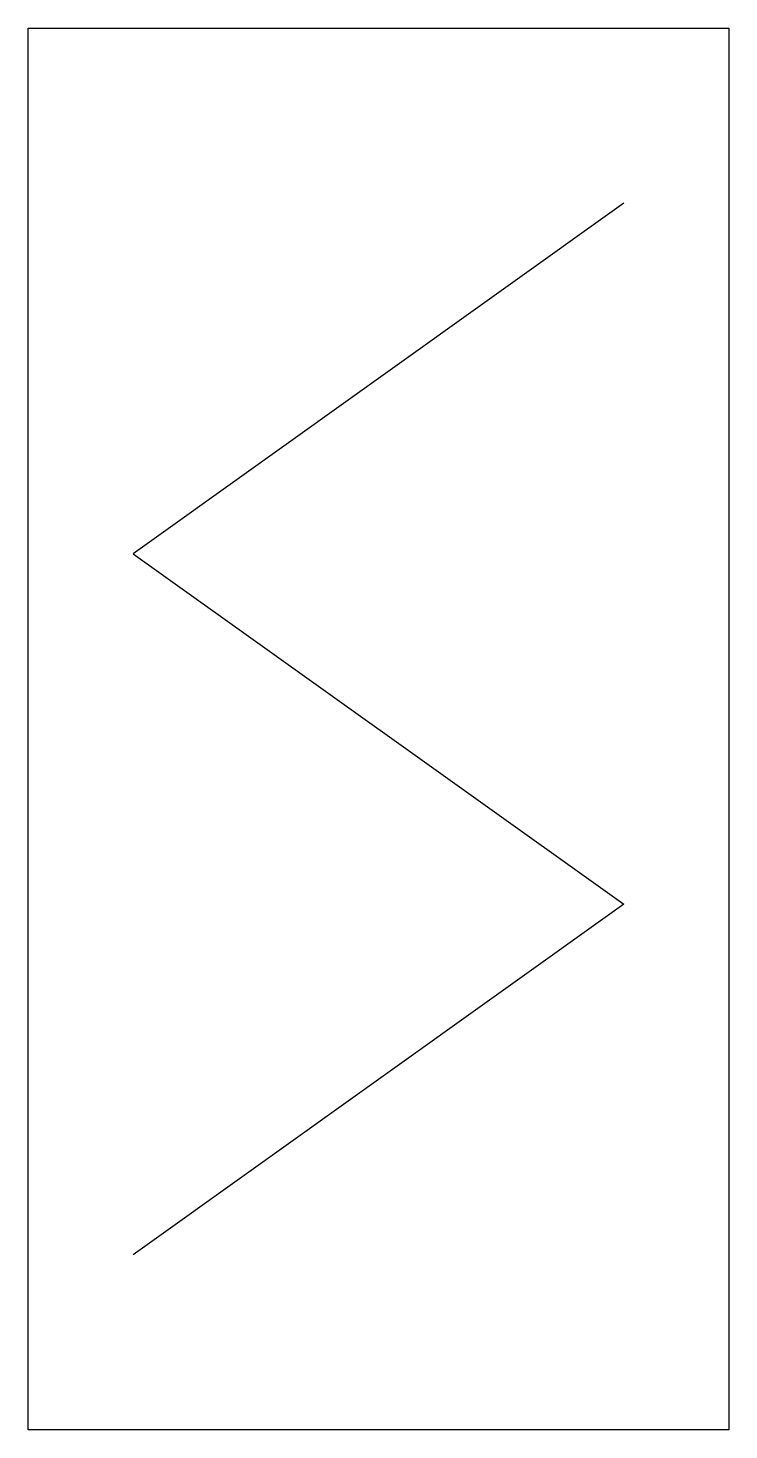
# Model space of a CAD drawing. Extents: x -0.5 to 0.5, y 0 to 2.
import ezdxf

# ---------------------------------------------------------------- set-up
doc = ezdxf.new("R2010")
doc.units = 0
doc.header["$MEASUREMENT"] = 0
doc.layers.get('0').update_dxf_attribs({"linetype": 'CONTINUOUS'})

msp = doc.modelspace()

# ---------------------------------------------------------------- linework, layer by layer
at = {"linetype": 'Continuous'}
for p, q in [((-0.5, 0), (-0.5, 2)), ((-0.5, 2), (0.5, 2)), ((0.5, 2), (0.5, 0)), ((0.35, 1.75), (-0.35, 1.25)), ((-0.35, 1.25), (0.35, 0.75)), ((0.35, 0.75), (-0.35, 0.25)), ((0.5, 0), (-0.5, 0))]:
    msp.add_line(p, q, dxfattribs=at)

doc.saveas('drawing.dxf')
